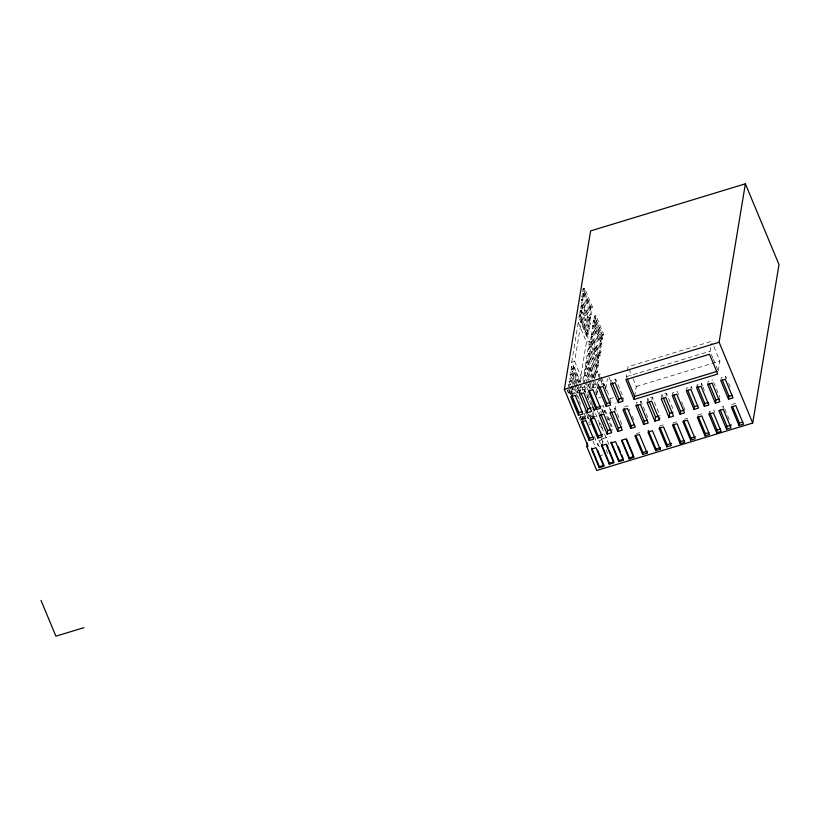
<?xml version="1.0" encoding="UTF-8"?>
<svg xmlns="http://www.w3.org/2000/svg" width="820" height="820" viewBox="0 0 820 820"><rect width="100%" height="100%" fill="white"/><g stroke="black" fill="none" stroke-linecap="round" stroke-linejoin="round"><path stroke-width="0.61" stroke-dasharray="4.1 3.07" d="M588.893 423.345L589.191 421.541M592.009 404.086L592.265 405.767M590.185 320.64L582.446 302.037L582.928 299.126L581.595 299.526L581.114 302.436L588.862 321.04L590.185 320.64L590.666 317.729L581.81 296.543L582.292 293.632L583.789 293.17L591.538 311.774L591.056 314.685L589.549 315.136L590.031 312.236L591.538 311.774M582.641 291.51L583.122 288.609L584.557 288.168L592.296 306.772L591.814 309.683L590.39 310.114L582.641 291.51L584.076 291.079L584.557 288.168M578.91 317.832L579.402 314.921L580.457 314.603L588.196 333.207L587.714 336.108L586.659 336.436L578.91 317.832L579.976 317.514L580.457 314.603M571.694 362.245L578.295 322.414L581.257 321.512L589.436 341.151L582.825 380.982L579.863 381.884L571.694 362.245L574.656 361.343L581.257 321.512M579.76 313.322L580.242 310.411L581.81 309.929L589.549 328.533L589.067 331.444L587.499 331.915L579.76 313.322L581.329 312.84L581.81 309.929M580.703 308.402L581.185 305.491L582.682 305.03L590.431 323.633L589.949 326.544L588.452 327.006L580.703 308.402L582.2 307.941L582.682 305.03M574.02 384.119L570.156 374.812L570.638 371.911L572.575 371.316L577.413 382.94M567.399 392.032L567.717 390.094L569.357 389.592M570.617 384.887L569.172 381.392L569.654 378.491L571.929 377.794L578.223 392.903M576.952 383.401L571.14 369.451L571.622 366.54L573.774 365.884L580.55 382.161M583.789 293.17L583.307 296.082L581.81 296.543M568.444 386.62L568.762 384.683L570.74 384.078L570.259 386.989M579.351 391.663L572.093 374.227L572.575 371.316M572.903 384.19L571.448 380.705L571.929 377.794M579.094 382.745L573.293 368.795L573.774 365.884M570.659 394.574L569.685 392.247L570.166 389.346L572.585 395.158M590.39 310.114L590.871 307.213L583.122 288.609M588.862 321.04L589.344 318.129L581.595 299.526M586.659 336.436L587.14 333.525L579.402 314.921M587.499 331.915L587.981 329.015L589.549 328.533M588.452 327.006L588.934 324.095L590.431 323.633M570.638 371.911L578.377 390.505L577.895 393.415L574.512 385.277M581.359 385.461L581.031 387.399L578.889 388.055L579.207 386.117M579.863 381.884L586.474 342.053L578.295 322.414M579.33 394.215L579.955 390.453L584.455 389.08L591.712 406.525M579.842 392.831L580.324 389.92L579.351 387.593M592.932 323.244L593.413 320.333L594.777 319.923L602.526 338.527L602.034 341.428L600.67 341.848L592.932 323.244L594.295 322.824L594.777 319.923M591.415 334.775L593.014 334.283L593.495 331.382L591.896 331.864L591.415 334.775L599.153 353.379L600.763 352.887L601.245 349.986L592.214 328.512L592.696 325.601L594.09 325.181L601.839 343.785L601.357 346.696L599.953 347.116L600.435 344.205L592.696 325.601M587.386 382.889L584.476 375.909L584.957 372.997L587.274 372.29L590.185 379.27M585.572 369.205L586.054 366.294L588.34 365.607L596.078 384.211L595.597 387.112L593.321 387.809L585.572 369.205L587.858 368.508L588.34 365.607M592.901 377.866L586.607 362.747L587.089 359.836L588.35 359.457L596.089 378.061L594.828 378.44L587.089 359.836M588.791 349.791L589.272 346.88L590.502 346.511L590.021 349.422L597.759 368.026L596.54 368.395L588.791 349.791L590.021 349.422M582.692 387.255L582.21 390.166L584.322 389.52L584.803 386.609L582.692 387.255L584.629 391.909M583.451 383.493L583.932 380.593L586.382 379.844M587.868 356.474L588.35 353.563L589.785 353.123L597.524 371.726L597.042 374.637L595.617 375.078L587.868 356.474L589.303 356.034L589.785 353.123M597.759 368.026L598.251 365.115L589.775 344.738L590.256 341.837L591.21 341.54L598.959 360.144L598.477 363.055L597.524 363.342L598.005 360.431L590.256 341.837M590.615 339.654L591.107 336.753L592.327 336.374L600.076 354.978L599.594 357.889L598.364 358.258L590.615 339.654L591.845 339.285L592.327 336.374M594.028 318.959L594.51 316.059L595.874 315.638L603.612 334.242L603.13 337.153L601.767 337.563L594.028 318.959L595.392 318.549L595.874 315.638M598.477 363.055L590.728 344.451L591.21 341.54M594.643 378.645L587.868 362.368L588.35 359.457M601.357 346.696L593.608 328.092L594.09 325.181M584.045 391.591L584.455 389.08M588.729 379.855L586.792 375.201L587.274 372.29M600.67 341.848L601.162 338.937L593.413 320.333M593.321 387.809L593.803 384.898L591.866 380.255M596.54 368.395L597.021 365.484L589.272 346.88M598.364 358.258L598.846 355.357L591.107 336.753M599.153 353.379L599.635 350.468L601.245 349.986M601.767 337.563L602.249 334.662L594.51 316.059M595.617 375.078L596.099 372.167L588.35 353.563M590.297 417.81L590.779 414.899L588.77 415.514L588.288 418.425L586.351 413.772M592.06 408.124L592.389 406.187M591.794 416.734L593.454 406.751M595.73 393.036L597.585 381.802M598.415 376.81L598.825 374.32L600.055 373.951L600.999 376.216M592.819 417.606L594.264 408.872M596.54 395.158L600.055 373.951M594.367 408.801L592.962 417.288L597.8 415.812M596.683 394.871L597.503 389.93M597.708 388.69L599.133 380.049M603.141 385.513L603.458 383.616L598.959 384.99M599.358 415.504L599.943 411.978L604.432 410.615L612.181 429.219L611.597 432.734M599.615 425.549L600.025 423.058L609.034 444.706M601.614 413.505L603.018 405.008L612.027 426.656M605.734 388.629L607.384 378.727M604.043 412.962L604.432 410.615M610.603 384.098L611.207 380.47L615.707 379.096L623.446 397.7L622.841 401.339M602.013 445.711L603.202 438.567L610.418 436.363M610.008 412.89L610.572 409.539L615.061 408.175L622.81 426.779M615.307 381.515L615.707 379.096M614.692 410.41L615.984 402.845M626.07 378.676L627.228 371.696M627.433 370.455L628.048 366.724L711.657 341.294L711.043 345.015M634.639 396.449L636.279 386.507L632.404 377.2M635.951 405.787L636.494 402.569L640.984 401.205L648.251 418.641M640.635 403.348L640.984 401.205M647.144 402.569L647.831 398.428L652.32 397.054L660.069 415.658M651.808 400.16L652.32 397.054M661.268 398.909L661.976 394.686L666.476 393.313L673.732 410.758M665.942 396.49L666.476 393.313M672.277 395.588L672.759 392.678L677.258 391.314L679.196 395.957M686.299 390.791L686.76 388.044L691.26 386.671L692.223 388.998M690.952 388.506L691.26 386.671M696.59 387.727L697.051 384.928L701.551 383.555L702.525 385.882M701.243 385.42L701.551 383.555M712.918 358.207L710.018 351.226L710.837 346.255M707.639 384.529L708.162 381.351L712.662 379.988M708.88 414.151L709.32 411.527L713.81 410.154L714.784 412.481M718.248 371.009L719.899 361.077L712.631 343.621M720.8 380.623L721.282 377.723L725.782 376.349L726.745 378.676M725.454 378.286L725.782 376.349M723.466 408.309L723.783 406.402L719.284 407.765M601.316 424.75L601.009 426.625L602.597 428.501M592.901 417.657L594.192 416.919M603.202 438.567C600.466 439.622 595.33 444.512 599.563 446.705M581.114 302.436L582.446 302.037M590.871 307.213L592.296 306.772M589.344 318.129L590.666 317.729M592.214 328.512L593.608 328.092M587.14 333.525L588.196 333.207M602.249 334.662L603.612 334.242M586.474 342.053L589.436 341.151M601.162 338.937L602.526 338.527M589.775 344.738L590.728 344.451M600.435 344.205L601.839 343.785M598.846 355.357L600.076 354.978M586.607 362.747L587.868 362.368M598.005 360.431L598.959 360.144M571.14 369.451L573.293 368.795M597.021 365.484L598.251 365.115M570.156 374.812L572.093 374.227M596.099 372.167L597.524 371.726M584.476 375.909L586.792 375.201M569.172 381.392L571.448 380.705M568.055 392.749L569.685 392.247M593.803 384.898L596.078 384.211M578.377 390.505L580.324 389.92M626.398 376.667L710.018 351.226M571.161 394.01L575.66 392.636M589.857 388.618L593.229 387.593M598.487 397.884L600.896 397.146M636.279 386.507L719.899 361.077M609.762 398.858L613.391 397.761M581.851 419.553L586.351 418.179M590.38 417.277L594.879 415.914M624.604 406.822L627.976 405.797L629.914 410.441M607.497 419.532L611.115 418.425M659.393 426.113L663.882 424.75M731.686 404.506L736.186 403.143M636.351 433.616L639.723 432.581M697.646 415.043L702.145 413.669M684.351 419.204L687.724 418.179M672.851 422.956L677.351 421.582M599.143 455.981L602.772 454.874M590.554 425.057L589.18 424.083M728.683 383.329L730.138 386.814M713.4 359.375L717.766 369.84M724.747 408.729L727.176 414.541M727.658 415.699L730.077 421.511M713.636 382.315L719.919 397.423M703.006 387.05L704.452 390.535M681.615 401.769L683.07 405.264M683.552 406.423L685.007 409.908M661.976 394.686L662.939 397.013M647.831 398.428L648.794 400.755M629.022 369.061L631.923 376.042M584.076 291.079L591.814 309.683M595.392 318.549L603.13 337.153M582.292 293.632L591.056 314.685M594.295 322.824L602.034 341.428M632.333 416.252L633.788 419.748M581.185 305.491L589.949 326.544M591.896 331.864L600.763 352.887M608.942 377.292L610.838 381.843M580.242 310.411L589.067 331.444M591.845 339.285L599.594 357.889M579.976 317.514L587.714 336.108M601.47 377.343L609.496 396.624M603.458 383.616L604.432 385.943M604.914 387.112L607.333 392.923M609.752 398.735L611.207 402.22M598.825 374.32L599.768 376.585M600.24 377.723L603.551 385.656M600.496 379.865L602.864 385.554M589.303 356.034L597.042 374.637M609.25 407.448L610.674 410.861M587.858 368.508L592.214 378.973M592.696 380.142L595.597 387.112M586.054 366.294L591.384 379.086M592.122 383.924L594.059 388.577M603.458 413.013L601.562 408.452L603.448 413.054M589.211 381.013L592.122 387.993M584.957 372.997L588.832 382.304M589.313 383.463L592.224 390.443M588.319 384.498L589.775 387.983M587.868 384.047L589.805 388.7M585.9 382.755L588.319 388.567M597.216 410.625L598.641 414.049M583.932 380.593L587.807 389.889M574.656 361.343L582.825 380.982M584.414 385.82L587.325 392.8M587.807 393.959L592.542 405.213M592.737 406.904L601.275 427.404M584.322 389.52L589.641 402.312M579.586 383.914L581.031 387.399M571.622 366.54L578.407 382.817M601.429 438.597L603.325 443.148M606.175 449.985L607.599 453.409M577.434 384.559L578.889 388.055M588.842 414.325L589.816 416.652M598.969 440.073L600.394 443.487M587.725 413.618L589.18 417.113M584.824 410.717L588.217 418.856M574.841 388.844L579.197 399.299M594.397 436.619L598.19 445.731M569.654 378.491L572.555 385.461M573.036 386.63L577.393 397.085M579.053 400.775L580.499 404.27M584.209 413.382L586.628 419.194M584.393 415.883L585.839 419.368M571.704 386.404L574.615 393.374M583.727 416.293L585.183 419.779M571.109 386.046L574.01 393.026M582.938 416.468L583.912 418.794M592.983 441.17L594.879 445.721M570.74 388.147L573.159 393.959M582.169 416.56L583.143 418.887M568.762 384.683L573.118 395.137M581.739 416.263L583.194 419.748M569.244 389.91L571.181 394.563M580.242 415.976L582.179 420.629M580.283 416.837L581.739 420.332M579.084 417.062L580.529 420.557M567.717 390.094L570.136 395.906"/><path stroke-width="1.23" d="M586.833 446.674L588.053 446.305L564.355 389.356L590.636 230.902L745.38 183.813L779 264.573L752.719 423.028L596.745 470.485L586.833 446.674L587.448 442.933M578.459 415.32L570.71 396.716L575.209 395.353L582.958 413.957L578.459 415.32L578.91 412.614L571.653 395.168M587.079 412.819L579.33 394.215L583.83 392.852L591.579 411.455L587.079 412.819L587.704 409.057L580.929 392.78M589.201 440.514L581.462 421.91L585.962 420.537L593.7 439.141L589.201 440.514L589.601 438.157L582.333 420.711M596.15 409.569L588.401 390.966L592.901 389.602L600.64 408.206L596.15 409.569L596.478 407.571L589.221 390.125M597.77 438.044L590.031 419.44L594.52 418.077L602.269 436.67L597.77 438.044L598.128 435.881L590.871 418.446M606.236 406.433L598.487 387.829L602.987 386.466L610.736 405.07L606.236 406.433L606.708 403.594L599.451 386.148M601.542 445.619L601.716 444.604L609.455 463.208L609.291 464.222L613.79 462.859L606.041 444.255L601.542 445.619L609.291 464.222M597.616 450.211L603.899 465.329L603.735 466.344L599.236 467.707L599.41 466.703L591.661 448.099M607.097 434.108L599.358 415.504L603.848 414.141L611.597 432.734L607.097 434.108L607.681 430.582L600.906 414.305M618.793 461.598L611.043 442.995L611.218 441.98L618.957 460.584L618.793 461.598L623.282 460.225L623.456 459.21L618.957 460.584M618.352 402.702L610.603 384.098L615.102 382.735L622.841 401.339L618.352 402.702L618.946 399.063L612.171 382.786M617.757 431.494L610.008 412.89L614.508 411.527L622.257 430.121L617.757 431.494L618.311 428.142L611.535 411.865M634.137 399.463L625.896 379.68L709.515 354.24L717.746 374.022L634.137 399.463L634.639 396.449L627.372 378.994M630.775 428.47L623.026 409.867L627.525 408.503L635.274 427.107L630.775 428.47L631.226 425.764L623.958 408.319M629.381 457.878L633.87 456.514L633.706 457.529L629.207 458.892L629.381 457.878L622.114 440.442M643.7 424.391L635.951 405.787L640.451 404.424L648.2 423.028L643.7 424.391L644.233 421.172L637.458 404.895M647.462 451.184L647.154 453.081L642.654 454.454L642.962 452.558L635.705 435.112M659.721 417.728L659.382 419.799L654.883 421.172L655.569 417.031L649.276 401.913M655.969 448.96L660.469 447.597L660.192 449.288L655.692 450.662L655.969 448.96L648.23 430.356M669.018 417.513L661.268 398.909L665.768 397.546L673.517 416.15L669.018 417.513L669.714 413.29L663.431 398.171M666.783 446.859L659.034 428.255L663.534 426.882L671.272 445.485L666.783 446.859L667.131 444.717L659.874 427.281M680.026 414.192L672.277 395.588L676.777 394.215L684.526 412.819L680.026 414.192L680.508 411.281L673.732 395.004M680.241 443.671L672.502 425.067L677.002 423.704L684.741 442.308L680.241 443.671L680.6 441.56L673.333 424.114M694.048 409.395L686.299 390.791L690.799 389.428L698.548 408.032L694.048 409.395L694.499 406.638L687.724 390.361M690.635 440.135L682.896 421.531L687.396 420.158L695.134 438.761L690.635 440.135L690.963 438.146L683.706 420.711M704.339 406.33L696.59 387.727L701.09 386.353L708.828 404.957L704.339 406.33L704.8 403.532L697.543 386.087M752.719 423.028L719.109 342.268L745.38 183.813M705.015 435.891L697.277 417.288L701.776 415.924L709.515 434.528L705.015 435.891L705.395 433.647L698.138 416.201M715.389 403.132L707.639 384.529L712.139 383.155L719.878 401.759L715.389 403.132L715.911 399.955L709.136 383.678M716.629 432.745L708.88 414.151L713.38 412.778L721.118 431.381L716.629 432.745L717.059 430.131L709.802 412.685M728.539 399.227L720.8 380.623L725.3 379.26L733.039 397.864L728.539 399.227L729.021 396.327L722.246 380.049M726.551 429.239L718.812 410.635L723.312 409.262L731.05 427.866L726.551 429.239L727.032 426.369L720.257 410.092M739.025 425.539L731.286 406.935L735.776 405.562L743.525 424.165L739.025 425.539L739.425 423.11L732.649 406.833M564.355 389.356L719.109 342.268M618.946 399.063L622.329 398.038M587.704 409.057L591.076 408.032M606.708 403.594L610.08 402.569M578.91 412.614L582.282 411.589M596.478 407.571L600.978 406.197M634.639 396.449L717.039 371.378M607.681 430.582L611.054 429.557M618.311 428.142L621.683 427.117M655.569 417.031L658.942 416.006M669.714 413.29L673.087 412.265M644.233 421.172L647.605 420.147M589.601 438.157L592.973 437.132M631.226 425.764L634.598 424.739M715.911 399.955L719.284 398.93M598.128 435.881L602.628 434.518M694.499 406.638L697.871 405.613M704.8 403.532L708.172 402.507M729.021 396.327L732.403 395.301M680.508 411.281L683.88 410.256M611.043 442.995L615.543 441.621L623.282 460.225M727.032 426.369L731.532 425.006M667.131 444.717L671.631 443.353M642.962 452.558L646.345 451.533M739.425 423.11L742.797 422.085M705.395 433.647L708.767 432.622M717.059 430.131L720.431 429.106M690.963 438.146L695.462 436.783M609.455 463.208L613.954 461.844L609.116 450.211M680.6 441.56L683.972 440.535M599.41 466.703L603.899 465.329M83.958 627.649L55.903 636.187L41 600.383M659.382 419.799L651.633 401.205L647.144 402.569L654.883 421.172M660.192 449.288L652.443 430.684L647.943 432.058L655.692 450.662M647.154 453.081L639.405 434.477L634.905 435.851L642.654 454.454M626.613 439.069L633.389 455.346M633.706 457.529L625.957 438.925L621.468 440.289L629.207 458.892M618.126 446.428L620.555 452.24M621.519 454.567L622.974 458.052M606.697 444.399L608.153 447.894M603.735 466.344L595.996 447.74L591.497 449.114L599.236 467.707M572.596 399.227L574.041 402.712M575.015 405.039L577.434 410.851"/></g></svg>
